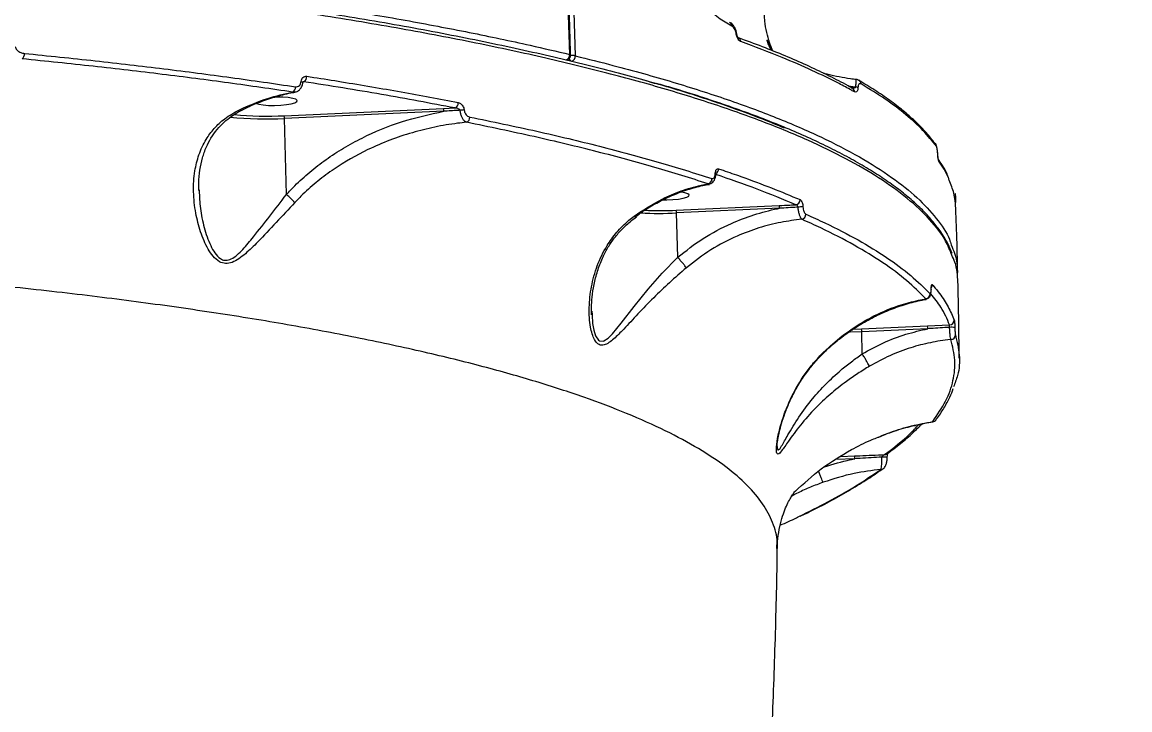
# Model space of a CAD drawing. Header units: millimetres. Extents: x -6523 to 7556, y -5559 to 6101.
# Drawn here: x -1084.9 to -853.2, y 2351.4 to 2495.3 of the extents above; entities that cross this region are included whole.
import ezdxf

# ---------------------------------------------------------------- set-up
doc = ezdxf.new("R2010")
doc.units = ezdxf.units.MM
for name, color, linetype in [('DIKOM_ОБЪЕКТ', 7, 'Continuous'), ('DIKOM_РАЗМЕР_ЗОНА', 7, 'Continuous'), ('DIKOM_РАЗМЕР_ОБЪЕКТА', 7, 'Continuous')]:
    doc.layers.add(name, color=color, linetype=linetype)
doc.styles.add('style1', font='arial.ttf', dxfattribs={"width": 0.8})
doc.dimstyles.new('1-50', dxfattribs={"dimtxt": 300, "dimasz": 200, "dimexe": 100, "dimexo": 0, "dimgap": 100, "dimtad": 1, "dimtxsty": 'style1', "dimcen": 200, "dimclrd": 7, "dimclre": 7, "dimclrt": 7, "dimadec": 1, "dimazin": 2, "dimtfac": 1, "dimtmove": 0, "dimatfit": 2, "dimfxl": 0, "dimlwd": 25, "dimlwe": 18, "dimarcsym": 0})

# ---------------------------------------------------------------- blocks, each defined once
blk = doc.blocks.new('*D10')
at = {"layer": 'Defpoints', "color": 0, "transparency": 16777216}
for p in [(-1823.23, 4314.24), (3842.01, -3170.82), (6537.88, -3170.82)]:
    blk.add_point(p, dxfattribs=at)
at = {"layer": 'DIKOM_РАЗМЕР_ОБЪЕКТА', "color": 7, "lineweight": 18, "transparency": 16777216}
for p, q in [((-1823.23, 4314.24), (6637.88, 4314.24)), ((3842.01, -3170.82), (6637.88, -3170.82))]:
    blk.add_line(p, q, dxfattribs=at)
at = {"layer": 'DIKOM_РАЗМЕР_ОБЪЕКТА', "color": 7, "lineweight": 25, "transparency": 16777216}
blk.add_line((6537.88, 3914.24), (6537.88, -2770.82), dxfattribs=at)
at = {"layer": 'DIKOM_РАЗМЕР_ОБЪЕКТА', "color": 7, "transparency": 16777216}
for points in [[(6471.22, 3914.24), (6604.55, 3914.24), (6537.88, 4314.24)], [(6471.22, -2770.82), (6604.55, -2770.82), (6537.88, -3170.82)]]:
    blk.add_solid(points, dxfattribs=at)
at = {"layer": 'DIKOM_РАЗМЕР_ОБЪЕКТА', "color": 7, "transparency": 16777216, "insert": (6304.71, 207.11), "char_height": 300, "attachment_point": 5, "rotation": 90, "style": 'style1'}
blk.add_mtext('7500', dxfattribs=at)
blk = doc.blocks.new('*D13')
at = {"layer": 'Defpoints', "color": 0, "transparency": 16777216}
for p in [(-2358.18, 6101.03), (4341.71, -4605.15), (7455.88, -4605.15)]:
    blk.add_point(p, dxfattribs=at)
at = {"layer": 'DIKOM_РАЗМЕР_ЗОНА', "color": 7, "lineweight": 18, "transparency": 16777216}
for p, q in [((-2358.18, 6101.03), (7555.88, 6101.03)), ((4341.71, -4605.15), (7555.88, -4605.15))]:
    blk.add_line(p, q, dxfattribs=at)
at = {"layer": 'DIKOM_РАЗМЕР_ЗОНА', "color": 7, "lineweight": 25, "transparency": 16777216}
blk.add_line((7455.88, 5701.03), (7455.88, -4205.15), dxfattribs=at)
at = {"layer": 'DIKOM_РАЗМЕР_ЗОНА', "color": 7, "transparency": 16777216}
for points in [[(7389.22, 5701.03), (7522.55, 5701.03), (7455.88, 6101.03)], [(7389.22, -4205.15), (7522.55, -4205.15), (7455.88, -4605.15)]]:
    blk.add_solid(points, dxfattribs=at)
at = {"layer": 'DIKOM_РАЗМЕР_ЗОНА', "color": 7, "transparency": 16777216, "insert": (7222.71, 375.61), "char_height": 300, "attachment_point": 5, "rotation": 90, "style": 'style1'}
blk.add_mtext('10700', dxfattribs=at)

msp = doc.modelspace()

# ---------------------------------------------------------------- linework, layer by layer
at = {"layer": 'DIKOM_ОБЪЕКТ', "color": 7, "linetype": 'Continuous', "lineweight": 15}
for p, q in [((-936.926, 2495.233), (-936.873, 2495.209)), ((-929.078, 2491.558), (-928.964, 2491.441)), ((-1026.004, 2482.799), (-1026.154, 2482.785)), ((-1026.004, 2482.799), (-1026.119, 2482.785)), ((-909.862, 2483.097), (-909.889, 2483.113)), ((-1027.869, 2480.635), (-1028.295, 2480.615)), ((-1030.044, 2475.677), (-996.752, 2477.192)), ((-996.752, 2477.192), (-994.37, 2477.298)), ((-996.682, 2476.607), (-1029.974, 2475.092)), ((-1029.6, 2459.188), (-1029.974, 2475.092)), ((-893.833, 2469.828), (-893.851, 2469.852)), ((-939.783, 2463.406), (-939.783, 2463.396)), ((-941.131, 2461.451), (-941.396, 2461.448)), ((-1047.86, 2460.195), (-1047.848, 2460.016)), ((-889.675, 2458.797), (-889.665, 2458.483)), ((-948.042, 2455.923), (-926.516, 2456.903)), ((-926.446, 2456.318), (-947.972, 2455.338)), ((-947.754, 2446.072), (-947.972, 2455.338)), ((-894.72, 2439.324), (-894.718, 2439.41)), ((-895.739, 2437.401), (-895.886, 2437.403)), ((-965.683, 2434.786), (-965.652, 2434.046)), ((-911.048, 2431.028), (-909.322, 2431.086)), ((-909.322, 2431.086), (-895.504, 2431.715)), ((-895.434, 2431.13), (-909.251, 2430.501)), ((-909.142, 2425.878), (-909.251, 2430.501)), ((-895.504, 2431.715), (-890.88, 2431.919)), ((-895.641, 2411.457), (-894.366, 2411.646)), ((-926.943, 2406.517), (-926.936, 2406.431)), ((-910.677, 2403.931), (-914.647, 2403.751)), ((-913.657, 2404.384), (-910.747, 2404.516))]:
    msp.add_line(p, q, dxfattribs=at)
at = {"layer": 'DIKOM_ОБЪЕКТ', "color": 7, "linetype": 'Continuous', "lineweight": 15, "flags": 128}
for points in [[(-970.349, 2488.498), (-970.996, 2509.124), (-971.94, 2529.695), (-973.179, 2550.205), (-974.712, 2570.648), (-976.541, 2591.017), (-978.664, 2611.307), (-981.08, 2631.511), (-983.788, 2651.623), (-986.789, 2671.637), (-990.08, 2691.547), (-993.662, 2711.347)], [(-992.481, 2711.062), (-988.9, 2691.262), (-985.608, 2671.352), (-982.608, 2651.338), (-979.899, 2631.226), (-977.483, 2611.022), (-975.36, 2590.732), (-973.532, 2570.362), (-971.998, 2549.92), (-970.759, 2529.41), (-969.816, 2508.839), (-969.168, 2488.213)], [(-935.393, 2492.769), (-935.408, 2492.772), (-935.495, 2492.768)], [(-970.155, 2488.389), (-970.156, 2488.397), (-970.184, 2488.434), (-970.249, 2488.468), (-970.349, 2488.498)], [(-1026.505, 2482.856), (-1026.348, 2482.789), (-1026.239, 2482.716), (-1026.186, 2482.642), (-1026.181, 2482.606)], [(-1035.87, 2478.227), (-1035.376, 2478.086), (-1034.452, 2477.936), (-1033.316, 2477.848), (-1032.059, 2477.829), (-1030.784, 2477.881), (-1029.594, 2477.999), (-1028.585, 2478.174), (-1027.839, 2478.391), (-1027.416, 2478.634), (-1027.352, 2478.882), (-1027.65, 2479.115), (-1028.287, 2479.315), (-1029.211, 2479.465), (-1030.347, 2479.553), (-1031.604, 2479.572), (-1032.153, 2479.559)], [(-950.788, 2458.078), (-950.057, 2458.076), (-948.782, 2458.128), (-947.592, 2458.246), (-946.583, 2458.42), (-945.837, 2458.638), (-945.414, 2458.881), (-945.349, 2459.129), (-945.648, 2459.362), (-946.284, 2459.562), (-947.058, 2459.693)], [(-965.652, 2434.046), (-965.575, 2432.225), (-965.318, 2430.829), (-964.915, 2429.608), (-964.322, 2428.733), (-964.1, 2428.579), (-963.363, 2428.505), (-963.179, 2428.566), (-962.291, 2429.143), (-961.398, 2430.038), (-959.567, 2432.274), (-956.885, 2435.739), (-953.948, 2439.374), (-950.971, 2442.746), (-947.753, 2446.06), (-947.751, 2446.063), (-947.751, 2446.063)], [(-894.736, 2439.387), (-894.722, 2439.334), (-894.722, 2439.325)], [(-909.251, 2430.501), (-911.67, 2430.428), (-911.915, 2430.425)], [(-903.961, 2404.19), (-903.926, 2404.195), (-903.925, 2404.196)], [(-904.771, 2401.844), (-904.776, 2401.841), (-904.807, 2401.82)]]:
    msp.add_lwpolyline(points, dxfattribs=at)
at = {"layer": 'DIKOM_ОБЪЕКТ', "color": 7, "linetype": 'Continuous', "lineweight": 15}
for centre, radius, start, end in [((-937.276, 2494.473), 0.84, 357.73296, 61.36408), ((-935.433, 2491.181), 0.882, 359.72665, 67.08738), ((-1085.676, 2488.57), 1.275, 308.87294, 6.74857), ((-971.417, 2488.417), 1.071, 285.40717, 4.37009), ((-971.155, 2488.365), 1, 279.26855, 1.38618), ((-969.631, 2487.893), 0.857, 196.29178, 247.86956), ((-969.865, 2484.508), 3.769, 79.34592, 94.49106), ((-970.235, 2488.132), 1.07, 285.21014, 4.32779), ((-1026.455, 2483.812), 1.109, 293.96214, 6.47458), ((-1028.844, 2481.626), 1.151, 298.49088, 5.69286), ((-910.623, 2480.908), 0.826, 46.72665, 78.71239), ((-910.324, 2482.304), 0.918, 1.16478, 59.80237), ((-911.671, 2480.64), 0.916, 0.97569, 61.24625), ((-998.712, 2476.659), 2.031, 358.52921, 15.20452), ((-994.721, 2478.323), 1.083, 288.92464, 5.24872), ((-992.206, 2468.511), 8.372, 91.42658, 97.3289), ((-1033.671, 2549.027), 74.028, 264.03433, 272.86294), ((-1033.621, 2548.857), 73.267, 264.57907, 272.79823), ((-1032.004, 2475.144), 2.031, 358.52877, 15.20639), ((-992.351, 2475.322), 1.106, 292.42467, 4.53923), ((-894.596, 2469.256), 0.954, 2.01939, 36.88145), ((-894.075, 2466.155), 0.956, 1.91221, 26.29417), ((-939.978, 2463.377), 0.197, 8.55643, 67.81244), ((-940.314, 2464.548), 1.096, 300.66408, 1.88427), ((-941.662, 2462.482), 1.067, 284.43227, 2.46237), ((-889.92, 2458.412), 0.265, 15.60127, 69.84709), ((-928.475, 2456.371), 2.03, 358.52372, 15.21113), ((-923.22, 2458.093), 1.049, 278.27288, 1.81092), ((-921.754, 2447.734), 8.861, 88.65668, 95.30523), ((-951.688, 2536.939), 81.685, 267.3446, 272.60805), ((-951.654, 2536.454), 80.612, 267.85175, 272.56832), ((-949.999, 2455.391), 2.029, 358.51902, 15.21578), ((-921.992, 2455.057), 1.053, 281.25847, 1.55448), ((-895.504, 2440.35), 1.005, 325.04377, 0.68047), ((-895.997, 2438.419), 1.022, 276.23532, 0.34013), ((-890.91, 2432.923), 1.005, 271.71935, 0.2256), ((-911.28, 2430.554), 2.029, 358.52137, 15.21379), ((-897.463, 2431.182), 2.03, 358.5242, 15.2106), ((-890.429, 2423.406), 8.013, 85.40717, 93.30572), ((-890.677, 2429.851), 1.003, 274.41226, 0.1541), ((-894.442, 2412.672), 0.958, 271.99968, 322.03346), ((-912.706, 2403.984), 2.03, 358.52407, 15.21074), ((-905.224, 2391.493), 12.769, 84.16529, 89.14503), ((-904.462, 2405.701), 0.909, 267.98882, 305.56979), ((-905.292, 2402.589), 0.909, 270.66879, 302.2847)]:
    msp.add_arc(centre, radius, start, end, dxfattribs=at)
for points, knots in [([(-970.155, 2488.389), (-970.244, 2491.753), (-970.501, 2501.507), (-971.121, 2517.618), (-972.099, 2536.702), (-973.335, 2555.731), (-974.825, 2574.7), (-976.57, 2593.605), (-978.567, 2612.441), (-980.818, 2631.202), (-983.321, 2649.885), (-986.076, 2668.483), (-989.083, 2686.992), (-992.339, 2705.408), (-995.845, 2723.725), (-999.599, 2741.939), (-1003.601, 2760.045), (-1007.85, 2778.038), (-1012.344, 2795.913), (-1017.082, 2813.667), (-1022.063, 2831.293), (-1027.286, 2848.789), (-1032.75, 2866.148), (-1038.452, 2883.367), (-1044.392, 2900.441), (-1050.567, 2917.365), (-1056.977, 2934.136), (-1063.619, 2950.748), (-1070.493, 2967.198), (-1077.595, 2983.48), (-1084.925, 2999.592), (-1092.48, 3015.528), (-1100.257, 3031.286), (-1108.26, 3046.856), (-1116.064, 3061.495), (-1121.287, 3070.865), (-1123.691, 3075.178)], [0, 0, 0, 0, 0.0157709, 0.0457301, 0.0756892, 0.1056487, 0.1356081, 0.1655671, 0.1955266, 0.2254857, 0.255445, 0.2854045, 0.3153635, 0.3453229, 0.3752819, 0.4052414, 0.4352006, 0.4651598, 0.4951188, 0.5250779, 0.555037, 0.5849959, 0.6149549, 0.644914, 0.674873, 0.7048319, 0.7347905, 0.7647493, 0.7947079, 0.8246665, 0.8546249, 0.8845834, 0.9145417, 0.9444999, 0.9744581, 1, 1, 1, 1]), ([(-1692.51, 2457.284), (-1690.604, 2458.129), (-1685.47, 2460.407), (-1676.14, 2464.052), (-1664.274, 2468.182), (-1651.179, 2472.242), (-1636.868, 2476.216), (-1621.358, 2480.088), (-1604.991, 2483.772), (-1587.844, 2487.26), (-1570.007, 2490.548), (-1551.191, 2493.69), (-1531.42, 2496.669), (-1510.741, 2499.469), (-1489.608, 2502.029), (-1468.105, 2504.347), (-1446.322, 2506.424), (-1423.904, 2508.293), (-1400.902, 2509.941), (-1377.385, 2511.354), (-1353.868, 2512.503), (-1330.435, 2513.388), (-1307.161, 2514.019), (-1283.668, 2514.406), (-1260.029, 2514.536), (-1236.325, 2514.404), (-1213.076, 2514.011), (-1190.354, 2513.365), (-1168.214, 2512.479), (-1146.294, 2511.339), (-1124.683, 2509.938), (-1103.464, 2508.274), (-1083.968, 2506.464), (-1066.139, 2504.553), (-1049.89, 2502.585), (-1034.188, 2500.447), (-1019.087, 2498.143), (-1004.744, 2495.699), (-991.228, 2493.126), (-979.821, 2490.726), (-973.09, 2489.143), (-970.349, 2488.498)], [0, 0, 0, 0, 0.0156523, 0.0421681, 0.0687044, 0.0952203, 0.1225064, 0.1498146, 0.1771007, 0.2036166, 0.230153, 0.2566687, 0.2839548, 0.3112631, 0.3385492, 0.3650651, 0.3916014, 0.4181172, 0.4454033, 0.4727116, 0.4999977, 0.5265135, 0.5530498, 0.5795657, 0.6068517, 0.63416, 0.661446, 0.6879619, 0.7144981, 0.7410139, 0.7683, 0.7956083, 0.8228943, 0.8459724, 0.8690775, 0.8921825, 0.9155066, 0.9388307, 0.9615639, 0.9843486, 1, 1, 1, 1]), ([(-1208.06, 2512.667), (-1201.954, 2512.497), (-1188.275, 2512.114), (-1167.382, 2511.252), (-1145.444, 2510.093), (-1123.991, 2508.683), (-1103.114, 2507.034), (-1082.915, 2505.153), (-1063.463, 2503.043), (-1044.804, 2500.703), (-1026.955, 2498.142), (-1009.961, 2495.37), (-993.912, 2492.399), (-978.838, 2489.247), (-965.139, 2485.942), (-956.414, 2483.676), (-952.593, 2482.491), (-952.553, 2482.479)], [0, 0, 0, 0, 0.0583706, 0.1307756, 0.2034089, 0.2761583, 0.3489078, 0.4215409, 0.493946, 0.566351, 0.6389842, 0.7117337, 0.7844831, 0.8571164, 0.9295213, 0.9992575, 1, 1, 1, 1]), ([(-890.426, 2446.518), (-890.809, 2447.505), (-891.784, 2450.013), (-894.874, 2453.979), (-899.522, 2458.404), (-905.423, 2462.647), (-912.407, 2466.702), (-920.369, 2470.567), (-929.518, 2474.353), (-939.872, 2478.044), (-951.425, 2481.627), (-964.094, 2485.07), (-977.862, 2488.359), (-992.691, 2491.483), (-1008.641, 2494.451), (-1025.704, 2497.244), (-1043.848, 2499.85), (-1062.673, 2502.21), (-1082.098, 2504.322), (-1102.031, 2506.19), (-1122.797, 2507.842), (-1144.357, 2509.267), (-1166.661, 2510.447), (-1187.837, 2511.321), (-1201.676, 2511.708), (-1207.796, 2511.88)], [0, 0, 0, 0, 0.0295226, 0.0750312, 0.1205769, 0.1660854, 0.2087171, 0.2513793, 0.294011, 0.3377892, 0.3816004, 0.4253786, 0.4696027, 0.5138608, 0.5580849, 0.6035936, 0.6491394, 0.6946481, 0.7388722, 0.7831303, 0.8273545, 0.8728631, 0.9184089, 0.9639175, 1, 1, 1, 1]), ([(-936.437, 2494.439), (-937.357, 2494.957), (-939.21, 2496), (-941.099, 2497.688), (-942.05, 2498.538)], [0, 0, 0, 0, 0.4964854, 1, 1, 1, 1]), ([(-927.902, 2489.257), (-928.127, 2489.827), (-928.583, 2490.98), (-929.145, 2493.096), (-929.516, 2495.072), (-929.576, 2496.296), (-929.595, 2496.7)], [0, 0, 0, 0, 0.2783226, 0.5630066, 0.8557215, 1, 1, 1, 1]), ([(-935.397, 2492.77), (-935.437, 2492.999), (-935.521, 2493.487), (-935.821, 2494.173), (-936.255, 2494.758), (-936.616, 2495.125), (-936.868, 2495.203), (-936.876, 2495.206)], [0, 0, 0, 0, 0.2064302, 0.4405849, 0.7066604, 0.99, 1, 1, 1, 1]), ([(-935.495, 2492.768), (-935.523, 2492.925), (-935.577, 2493.236), (-935.765, 2493.706), (-936.051, 2494.172), (-936.299, 2494.344), (-936.437, 2494.439)], [0, 0, 0, 0, 0.1848947, 0.3686164, 0.6500938, 1, 1, 1, 1]), ([(-934.551, 2491.177), (-934.575, 2491.187), (-934.724, 2491.247), (-934.976, 2491.456), (-935.241, 2491.875), (-935.417, 2492.319), (-935.469, 2492.618), (-935.495, 2492.768)], [0, 0, 0, 0, 0.06396982, 0.38859723, 0.64564624, 0.82236225, 1, 1, 1, 1]), ([(-935.136, 2492.002), (-935.105, 2491.993), (-935.026, 2491.969), (-935.087, 2491.99), (-935.198, 2492.146), (-935.302, 2492.375), (-935.366, 2492.587), (-935.384, 2492.718), (-935.392, 2492.77)], [0, 0, 0, 0, 0.15194085, 0.39455103, 0.63255603, 0.79881588, 0.9194912, 1, 1, 1, 1]), ([(-911.236, 2481.432), (-911.382, 2481.517), (-912.709, 2482.293), (-915.499, 2483.731), (-919.62, 2485.737), (-924.047, 2487.703), (-928.771, 2489.631), (-932.472, 2491.061), (-934.687, 2491.838), (-935.136, 2491.996)], [0, 0, 0, 0, 0.02307784, 0.21005667, 0.39649552, 0.58218355, 0.76735014, 0.95283125, 1, 1, 1, 1]), ([(-910.755, 2480.655), (-910.965, 2480.773), (-912.015, 2481.359), (-914.855, 2482.874), (-919.588, 2485.171), (-926.326, 2488.111), (-931.608, 2490.08), (-934.551, 2491.177)], [0, 0, 0, 0, 0.032165, 0.1608346, 0.418396, 0.6759572, 1, 1, 1, 1]), ([(-928.176, 2489.369), (-928.28, 2489.574), (-928.588, 2490.176), (-928.925, 2491.003), (-929.003, 2491.294), (-929.039, 2491.431)], [0, 0, 0, 0, 0.2136426, 0.6272058, 1, 1, 1, 1]), ([(-928.964, 2491.441), (-928.962, 2491.439), (-928.921, 2491.401), (-928.599, 2490.704), (-928.15, 2489.749), (-927.922, 2489.265)], [0, 0, 0, 0, 0.0301278, 0.508883, 1, 1, 1, 1]), ([(-1086.336, 2490.149), (-1086.304, 2490.023), (-1086.241, 2489.773), (-1085.97, 2489.399), (-1085.49, 2489.013), (-1084.926, 2488.791), (-1084.533, 2488.737), (-1084.409, 2488.719)], [0, 0, 0, 0, 0.1388594, 0.2767777, 0.4965778, 0.8418529, 1, 1, 1, 1]), ([(-1084.409, 2488.719), (-1079.447, 2488.213), (-1069.523, 2487.2), (-1055.146, 2485.51), (-1041.125, 2483.707), (-1032.175, 2482.396), (-1027.699, 2481.74)], [0, 0, 0, 0, 0.24909968, 0.49819968, 0.74909915, 1, 1, 1, 1]), ([(-1028.295, 2480.615), (-1032.728, 2481.264), (-1041.593, 2482.563), (-1055.542, 2484.359), (-1069.917, 2486.05), (-1079.889, 2487.068), (-1084.875, 2487.577)], [0, 0, 0, 0, 0.2491004, 0.4982006, 0.7491006, 1, 1, 1, 1]), ([(-969.168, 2488.213), (-966.517, 2487.553), (-959.374, 2485.777), (-948.615, 2482.746), (-937.204, 2479.093), (-926.846, 2475.259), (-917.606, 2471.254), (-909.547, 2467.087), (-902.854, 2462.849), (-897.482, 2458.558), (-893.526, 2454.226), (-891.204, 2450.914), (-890.641, 2449.036), (-890.522, 2448.641)], [0, 0, 0, 0, 0.05934455, 0.15988315, 0.26049936, 0.36103823, 0.46449722, 0.56804042, 0.67149936, 0.77203821, 0.87265437, 0.97319311, 1, 1, 1, 1]), ([(-1026.505, 2482.856), (-1026.475, 2483.017), (-1026.414, 2483.349), (-1026.144, 2483.72), (-1025.778, 2483.948), (-1025.494, 2483.941), (-1025.352, 2483.937)], [0, 0, 0, 0, 0.2338407, 0.4824778, 0.7413327, 1, 1, 1, 1]), ([(-1025.352, 2483.937), (-1024.861, 2483.862), (-1022.406, 2483.483), (-1015.705, 2482.416), (-1005.471, 2480.683), (-997.588, 2479.176), (-993.643, 2478.422)], [0, 0, 0, 0, 0.0441403, 0.2207134, 0.610013, 1, 1, 1, 1]), ([(-910.371, 2483.246), (-910.79, 2483.297), (-912.766, 2483.54), (-915.037, 2483.971), (-916.878, 2484.445), (-917.168, 2484.519)], [0, 0, 0, 0, 0.1847572, 0.8719811, 1, 1, 1, 1]), ([(-1027.873, 2480.642), (-1027.769, 2480.651), (-1027.405, 2480.681), (-1026.864, 2481.062), (-1026.401, 2481.697), (-1026.183, 2482.257), (-1026.193, 2482.573), (-1026.194, 2482.607)], [0, 0, 0, 0, 0.1141869, 0.400806, 0.6815421, 0.9658831, 1, 1, 1, 1]), ([(-1027.699, 2481.74), (-1027.552, 2481.737), (-1027.258, 2481.731), (-1026.88, 2481.967), (-1026.599, 2482.348), (-1026.536, 2482.691), (-1026.505, 2482.856)], [0, 0, 0, 0, 0.25833, 0.5167359, 0.7677915, 1, 1, 1, 1]), ([(-1026.179, 2482.601), (-1026.176, 2482.626), (-1026.17, 2482.698), (-1026.143, 2482.769), (-1026.115, 2482.809), (-1026.12, 2482.805), (-1026.121, 2482.804)], [0, 0, 0, 0, 0.16127623, 0.46310411, 0.78785175, 1, 1, 1, 1]), ([(-994.37, 2477.298), (-999.418, 2478.26), (-1009.527, 2480.185), (-1020.506, 2481.927), (-1026.004, 2482.799)], [0, 0, 0, 0, 0.4992729, 1, 1, 1, 1]), ([(-925.386, 2473.063), (-926.872, 2473.69), (-930.97, 2475.42), (-938.627, 2478.147), (-947.045, 2480.908), (-952.879, 2482.55), (-955.193, 2483.2)], [0, 0, 0, 0, 0.1762246, 0.4860458, 0.7962108, 1, 1, 1, 1]), ([(-890.325, 2446.849), (-890.595, 2447.502), (-891.175, 2448.906), (-892.446, 2451.032), (-894.06, 2453.237), (-896.001, 2455.425), (-898.261, 2457.598), (-900.842, 2459.755), (-903.743, 2461.894), (-906.957, 2464.011), (-910.47, 2466.099), (-914.269, 2468.147), (-918.347, 2470.157), (-922.708, 2472.128), (-927.35, 2474.064), (-932.275, 2475.964), (-937.478, 2477.829), (-942.976, 2479.657), (-947.879, 2481.196), (-951.056, 2482.111), (-952.206, 2482.442)], [0, 0, 0, 0, 0.0488507, 0.1049628, 0.1614985, 0.2184506, 0.2757779, 0.3334446, 0.3914387, 0.4497607, 0.5080275, 0.5658632, 0.6234896, 0.6809515, 0.7382959, 0.7955713, 0.8528266, 0.9101072, 0.967449, 1, 1, 1, 1]), ([(-912.095, 2481.91), (-911.762, 2481.87), (-911.218, 2481.805), (-910.673, 2481.743), (-910.461, 2481.718)], [0, 0, 0, 0, 0.6107089, 1, 1, 1, 1]), ([(-911.481, 2481.521), (-911.336, 2481.501), (-911.087, 2481.466), (-910.779, 2481.505), (-910.592, 2481.568), (-910.505, 2481.64), (-910.474, 2481.683), (-910.465, 2481.708), (-910.461, 2481.718)], [0, 0, 0, 0, 0.39532298, 0.68172592, 0.87161319, 0.94296806, 0.97680875, 1, 1, 1, 1]), ([(-910.057, 2481.51), (-910.058, 2481.479), (-910.064, 2481.335), (-910.102, 2481.076), (-910.206, 2480.798), (-910.42, 2480.556), (-910.621, 2480.616), (-910.755, 2480.655)], [0, 0, 0, 0, 0.0349663, 0.1620528, 0.3363231, 0.5591715, 1, 1, 1, 1]), ([(-910.461, 2481.718), (-910.461, 2481.767), (-910.463, 2481.994), (-910.46, 2482.406), (-910.445, 2482.867), (-910.416, 2483.22), (-910.387, 2483.234), (-910.372, 2483.241)], [0, 0, 0, 0, 0.0481476, 0.2252259, 0.4485936, 0.7070427, 1, 1, 1, 1]), ([(-909.873, 2483.077), (-909.942, 2483.127), (-910.079, 2483.229), (-910.274, 2483.239), (-910.371, 2483.244)], [0, 0, 0, 0, 0.49923448, 1, 1, 1, 1]), ([(-909.405, 2482.322), (-909.53, 2482.362), (-909.716, 2482.42), (-909.917, 2482.19), (-910.014, 2481.926), (-910.05, 2481.677), (-910.055, 2481.539), (-910.057, 2481.51)], [0, 0, 0, 0, 0.4456279, 0.6623489, 0.8365075, 0.9657816, 1, 1, 1, 1]), ([(-893.898, 2469.816), (-893.98, 2469.938), (-894.57, 2470.807), (-895.967, 2472.399), (-898.109, 2474.593), (-900.595, 2476.762), (-903.389, 2478.907), (-906.46, 2481.02), (-908.759, 2482.401), (-909.902, 2483.088)], [0, 0, 0, 0, 0.0262128, 0.1875091, 0.3496896, 0.512427, 0.6754573, 0.8385817, 1, 1, 1, 1]), ([(-893.643, 2469.289), (-894.53, 2470.398), (-896.303, 2472.615), (-899.924, 2475.895), (-904.188, 2479.141), (-907.666, 2481.262), (-909.405, 2482.322)], [0, 0, 0, 0, 0.2490972, 0.4981937, 0.7490972, 1, 1, 1, 1]), ([(-1039.428, 2476.928), (-1037.47, 2477.798), (-1033.839, 2479.409), (-1030.043, 2480.235), (-1028.295, 2480.615)], [0, 0, 0, 0, 0.5395151, 1, 1, 1, 1]), ([(-1038.943, 2476.829), (-1038.7, 2476.96), (-1037.406, 2477.658), (-1034.964, 2478.654), (-1031.632, 2479.76), (-1029.251, 2480.396), (-1027.988, 2480.58), (-1027.865, 2480.598)], [0, 0, 0, 0, 0.06892349, 0.36713318, 0.6666522, 0.96753709, 1, 1, 1, 1]), ([(-1027.841, 2457.519), (-1029.145, 2456.122), (-1031.783, 2453.297), (-1035.169, 2449.656), (-1037.735, 2447.144), (-1039.529, 2445.727), (-1040.909, 2444.944), (-1042.321, 2444.659), (-1043.733, 2445.086), (-1044.966, 2446.227), (-1046.364, 2448.327), (-1047.64, 2451.399), (-1048.668, 2455.453), (-1049.134, 2459.769), (-1048.898, 2463.88), (-1047.993, 2467.578), (-1046.618, 2470.552), (-1044.75, 2473.068), (-1042.477, 2475.222), (-1040.483, 2476.338), (-1039.428, 2476.928)], [0, 0, 0, 0, 0.0863524, 0.1746784, 0.2336184, 0.2635127, 0.2941185, 0.3212047, 0.3485628, 0.3826677, 0.4154279, 0.4844301, 0.5550158, 0.6333674, 0.7133074, 0.7760754, 0.8404093, 0.8905405, 0.9421338, 1, 1, 1, 1]), ([(-1039.428, 2476.928), (-1039.407, 2476.916), (-1039.268, 2476.837), (-1039.083, 2476.77), (-1038.988, 2476.854), (-1038.958, 2476.88)], [0, 0, 0, 0, 0.1097543, 0.7217654, 1, 1, 1, 1]), ([(-993.274, 2476.815), (-993.286, 2476.846), (-993.307, 2476.899), (-993.391, 2476.997), (-993.542, 2477.104), (-993.794, 2477.209), (-994.08, 2477.276), (-994.281, 2477.292), (-994.37, 2477.298)], [0, 0, 0, 0, 0.0763063, 0.1323854, 0.2954388, 0.5061264, 0.7824105, 1, 1, 1, 1]), ([(-993.643, 2478.422), (-993.544, 2478.394), (-993.316, 2478.33), (-992.988, 2478.092), (-992.704, 2477.742), (-992.498, 2477.333), (-992.442, 2477.032), (-992.414, 2476.881)], [0, 0, 0, 0, 0.1825298, 0.4237498, 0.6274417, 0.8134534, 1, 1, 1, 1]), ([(-992.414, 2476.881), (-992.387, 2476.735), (-992.334, 2476.443), (-992.136, 2476.05), (-991.866, 2475.72), (-991.557, 2475.498), (-991.342, 2475.436), (-991.248, 2475.41)], [0, 0, 0, 0, 0.1889123, 0.3774206, 0.5791746, 0.8164302, 1, 1, 1, 1]), ([(-1047.899, 2460.006), (-1047.923, 2460.541), (-1047.989, 2462), (-1047.75, 2464.299), (-1047.219, 2466.829), (-1046.419, 2469.059), (-1045.407, 2471.043), (-1044.168, 2472.786), (-1042.723, 2474.312), (-1041.163, 2475.55), (-1039.921, 2476.366), (-1039.129, 2476.732), (-1038.93, 2476.824)], [0, 0, 0, 0, 0.0789822, 0.2153183, 0.3457138, 0.4709839, 0.5772131, 0.6894757, 0.7963408, 0.8866877, 0.9714637, 1, 1, 1, 1]), ([(-1029.6, 2459.188), (-1029.022, 2459.808), (-1027.474, 2461.466), (-1024.73, 2463.946), (-1021.317, 2466.583), (-1017.666, 2468.96), (-1012.481, 2471.788), (-1005.537, 2474.697), (-999.656, 2475.966), (-996.682, 2476.607)], [0, 0, 0, 0, 0.0670853, 0.179639, 0.2922127, 0.4079249, 0.5236446, 0.7591237, 1, 1, 1, 1]), ([(-993.274, 2476.815), (-993.43, 2476.806), (-994.567, 2476.742), (-995.703, 2476.67), (-996.682, 2476.607)], [0, 0, 0, 0, 0.1380621, 1, 1, 1, 1]), ([(-991.929, 2474.3), (-992.032, 2474.35), (-992.269, 2474.466), (-992.616, 2474.861), (-992.926, 2475.429), (-993.161, 2476.092), (-993.236, 2476.572), (-993.274, 2476.815)], [0, 0, 0, 0, 0.174191, 0.4036414, 0.6052219, 0.8001017, 1, 1, 1, 1]), ([(-991.248, 2475.41), (-986.512, 2474.431), (-977.038, 2472.473), (-963.95, 2469.318), (-951.643, 2466.021), (-944.279, 2463.692), (-940.596, 2462.528)], [0, 0, 0, 0, 0.2485964, 0.497193, 0.7485967, 1, 1, 1, 1]), ([(-991.929, 2474.3), (-992.553, 2474.234), (-994.778, 2474), (-998.578, 2473.358), (-1003.32, 2472.185), (-1007.999, 2470.617), (-1013.553, 2468.228), (-1018.593, 2465.345), (-1023.028, 2462.058), (-1025.749, 2459.687), (-1027.279, 2458.101), (-1027.841, 2457.519)], [0, 0, 0, 0, 0.0465626, 0.1660343, 0.2855043, 0.4082653, 0.5310197, 0.7327792, 0.8363384, 0.9398844, 1, 1, 1, 1]), ([(-941.396, 2461.448), (-945.028, 2462.597), (-952.291, 2464.894), (-964.505, 2468.174), (-977.595, 2471.336), (-987.151, 2473.312), (-991.929, 2474.3)], [0, 0, 0, 0, 0.2485961, 0.4971937, 0.7485962, 1, 1, 1, 1]), ([(-893.542, 2469.076), (-893.578, 2469.222), (-893.634, 2469.457), (-893.729, 2469.705), (-893.824, 2469.808), (-893.84, 2469.824)], [0, 0, 0, 0, 0.580347, 0.9332525, 1, 1, 1, 1]), ([(-893.375, 2467.724), (-893.387, 2467.89), (-893.411, 2468.222), (-893.47, 2468.673), (-893.541, 2469.039), (-893.601, 2469.224), (-893.635, 2469.277), (-893.643, 2469.289)], [0, 0, 0, 0, 0.2210431, 0.4418784, 0.6744939, 0.9251325, 1, 1, 1, 1]), ([(-893.216, 2466.567), (-893.216, 2466.566), (-893.214, 2466.561), (-893.23, 2466.612), (-893.259, 2466.745), (-893.303, 2467.01), (-893.346, 2467.398), (-893.37, 2467.746), (-893.377, 2467.934), (-893.378, 2467.973)], [0, 0, 0, 0, 0.0310385, 0.1316397, 0.2784113, 0.4695143, 0.6996605, 0.9381223, 1, 1, 1, 1]), ([(-893.12, 2466.186), (-893.127, 2466.198), (-893.158, 2466.249), (-893.214, 2466.429), (-893.282, 2466.787), (-893.34, 2467.232), (-893.363, 2467.56), (-893.375, 2467.724)], [0, 0, 0, 0, 0.0733436, 0.3225411, 0.5550878, 0.7773747, 1, 1, 1, 1]), ([(-891.012, 2462.535), (-891.101, 2462.769), (-891.478, 2463.755), (-892.2, 2465.078), (-892.954, 2466.154), (-893.196, 2466.499)], [0, 0, 0, 0, 0.1740906, 0.7354179, 1, 1, 1, 1]), ([(-890.962, 2462.196), (-891.034, 2462.412), (-891.483, 2463.754), (-892.373, 2465.077), (-893.12, 2466.186)], [0, 0, 0, 0, 0.16135, 1, 1, 1, 1]), ([(-941.127, 2461.428), (-941.117, 2461.427), (-940.925, 2461.424), (-940.586, 2461.622), (-940.199, 2461.983), (-939.933, 2462.509), (-939.791, 2462.999), (-939.799, 2463.334), (-939.801, 2463.407)], [0, 0, 0, 0, 0.0109706, 0.2246604, 0.4199648, 0.6460216, 0.9223859, 1, 1, 1, 1]), ([(-940.596, 2462.528), (-940.515, 2462.517), (-940.353, 2462.496), (-940.141, 2462.68), (-939.983, 2463.001), (-939.919, 2463.327), (-939.906, 2463.523), (-939.903, 2463.559)], [0, 0, 0, 0, 0.236372, 0.4726379, 0.7092134, 0.9459489, 1, 1, 1, 1]), ([(-939.903, 2463.559), (-939.901, 2463.595), (-939.888, 2463.789), (-939.824, 2464.113), (-939.668, 2464.433), (-939.458, 2464.616), (-939.298, 2464.595), (-939.218, 2464.584)], [0, 0, 0, 0, 0.053553, 0.2898581, 0.5264032, 0.7631532, 1, 1, 1, 1]), ([(-923.069, 2457.055), (-925.691, 2458.152), (-930.862, 2460.313), (-936.849, 2462.38), (-939.8, 2463.398)], [0, 0, 0, 0, 0.5072779, 1, 1, 1, 1]), ([(-939.78, 2463.395), (-939.778, 2463.436), (-939.774, 2463.541), (-939.748, 2463.658), (-939.723, 2463.725), (-939.724, 2463.723), (-939.724, 2463.722)], [0, 0, 0, 0, 0.2102523, 0.53834347, 0.83474961, 1, 1, 1, 1]), ([(-939.218, 2464.584), (-938.902, 2464.478), (-937.325, 2463.947), (-933.528, 2462.626), (-928.042, 2460.592), (-924.129, 2458.949), (-922.171, 2458.126)], [0, 0, 0, 0, 0.0507688, 0.2538475, 0.6266959, 1, 1, 1, 1]), ([(-956.879, 2454.659), (-954.963, 2455.935), (-951.81, 2458.034), (-947.025, 2460.021), (-943.776, 2460.986), (-941.881, 2461.354), (-941.396, 2461.448)], [0, 0, 0, 0, 0.3957846, 0.6516315, 0.9109948, 1, 1, 1, 1]), ([(-956.498, 2454.606), (-955.883, 2455.057), (-954.359, 2456.172), (-951.77, 2457.663), (-948.773, 2459.109), (-945.67, 2460.253), (-943.105, 2461.002), (-941.575, 2461.253), (-941.113, 2461.329)], [0, 0, 0, 0, 0.131011, 0.3245587, 0.5198997, 0.7166953, 0.9144874, 1, 1, 1, 1]), ([(-889.658, 2457.561), (-889.674, 2457.689), (-889.755, 2458.329), (-890.035, 2459.88), (-890.6, 2461.292), (-890.962, 2462.196)], [0, 0, 0, 0, 0.0825087, 0.41257259, 1, 1, 1, 1]), ([(-1047.848, 2460.016), (-1047.79, 2458.777), (-1047.67, 2456.198), (-1046.882, 2452.272), (-1045.812, 2449.115), (-1044.614, 2446.921), (-1043.606, 2445.793), (-1042.75, 2445.463), (-1041.983, 2445.417), (-1041.07, 2445.68), (-1039.876, 2446.542), (-1038.317, 2448.102), (-1036.079, 2450.802), (-1033.093, 2454.677), (-1030.773, 2457.674), (-1029.597, 2459.176), (-1029.596, 2459.178)], [0, 0, 0, 0, 0.1060837, 0.2208543, 0.3353017, 0.3870683, 0.4388181, 0.4727041, 0.4789378, 0.5190525, 0.5662975, 0.6138624, 0.7099123, 0.8548876, 0.9998542, 1, 1, 1, 1]), ([(-1029.596, 2459.178), (-1029.597, 2459.178), (-1029.598, 2459.18), (-1029.599, 2459.184), (-1029.6, 2459.187), (-1029.6, 2459.188)], [0, 0, 0, 0, 0.2908268, 0.6958003, 1, 1, 1, 1]), ([(-1027.841, 2457.519), (-1027.865, 2457.543), (-1028.016, 2457.701), (-1028.373, 2458.055), (-1028.968, 2458.617), (-1029.386, 2458.991), (-1029.596, 2459.178)], [0, 0, 0, 0, 0.0562013, 0.3685383, 0.6842361, 1, 1, 1, 1]), ([(-889.681, 2459.374), (-889.684, 2459.4), (-889.689, 2459.445), (-889.686, 2459.232), (-889.682, 2459.009), (-889.676, 2458.832), (-889.675, 2458.797)], [0, 0, 0, 0, 0.3913059, 0.689165, 0.9373657, 1, 1, 1, 1]), ([(-889.665, 2458.483), (-889.66, 2458.318), (-889.654, 2458.138), (-889.652, 2458.027), (-889.652, 2458.018)], [0, 0, 0, 0, 0.9187118, 1, 1, 1, 1]), ([(-947.754, 2446.072), (-946.025, 2447.43), (-942.528, 2450.177), (-937.074, 2453.03), (-931.82, 2455.04), (-928.403, 2455.933), (-926.593, 2456.289), (-926.446, 2456.318)], [0, 0, 0, 0, 0.2754355, 0.5570831, 0.7677975, 0.9811399, 1, 1, 1, 1]), ([(-926.516, 2456.903), (-925.77, 2456.936), (-924.621, 2456.988), (-923.472, 2457.038), (-923.069, 2457.055)], [0, 0, 0, 0, 0.6494774, 1, 1, 1, 1]), ([(-922.573, 2456.557), (-922.656, 2456.553), (-923.948, 2456.482), (-925.239, 2456.397), (-926.446, 2456.318)], [0, 0, 0, 0, 0.06467412, 1, 1, 1, 1]), ([(-922.573, 2456.557), (-922.583, 2456.605), (-922.596, 2456.661), (-922.643, 2456.765), (-922.716, 2456.873), (-922.852, 2456.984), (-922.975, 2457.038), (-923.049, 2457.052), (-923.069, 2457.055)], [0, 0, 0, 0, 0.17210835, 0.19849909, 0.41197208, 0.64837602, 0.90858469, 1, 1, 1, 1]), ([(-921.786, 2454.024), (-921.813, 2454.045), (-921.918, 2454.126), (-922.102, 2454.424), (-922.313, 2455.009), (-922.484, 2455.746), (-922.543, 2456.286), (-922.573, 2456.557)], [0, 0, 0, 0, 0.0812064, 0.3161301, 0.5445645, 0.7717695, 1, 1, 1, 1]), ([(-922.171, 2458.126), (-922.147, 2458.114), (-922.056, 2458.067), (-921.899, 2457.888), (-921.729, 2457.534), (-921.6, 2457.087), (-921.564, 2456.757), (-921.546, 2456.593)], [0, 0, 0, 0, 0.0825532, 0.3216827, 0.5512709, 0.7756102, 1, 1, 1, 1]), ([(-921.546, 2456.593), (-921.528, 2456.43), (-921.493, 2456.105), (-921.366, 2455.664), (-921.201, 2455.317), (-921.05, 2455.144), (-920.961, 2455.097), (-920.939, 2455.085)], [0, 0, 0, 0, 0.225656, 0.4513274, 0.680171, 0.9176071, 1, 1, 1, 1]), ([(-889.665, 2457.643), (-889.665, 2457.642), (-889.664, 2457.638), (-889.666, 2457.662), (-889.668, 2457.682)], [0, 0, 0, 0, 0.1762593, 1, 1, 1, 1]), ([(-889.652, 2458.018), (-889.649, 2457.917), (-889.644, 2457.681), (-889.645, 2457.512), (-889.652, 2457.51), (-889.658, 2457.556), (-889.658, 2457.561)], [0, 0, 0, 0, 0.2508095, 0.5846042, 0.95318401, 1, 1, 1, 1]), ([(-889.18, 2442.869), (-889.242, 2445.573), (-889.356, 2450.58), (-889.556, 2455.579), (-889.649, 2457.878)], [0, 0, 0, 0, 0.5400681, 1, 1, 1, 1]), ([(-945.947, 2443.872), (-947.141, 2442.837), (-949.531, 2440.766), (-952.92, 2437.507), (-956.107, 2434.187), (-958.833, 2431.251), (-960.8, 2429.246), (-962.151, 2428.16), (-963.21, 2427.614), (-964.311, 2427.666), (-965.142, 2428.655), (-965.67, 2430.018), (-966.169, 2432.21), (-966.379, 2435.539), (-965.905, 2439.957), (-964.708, 2444.338), (-962.865, 2448.176), (-960.562, 2451.338), (-958.572, 2453.353), (-957.243, 2454.378), (-956.879, 2454.659)], [0, 0, 0, 0, 0.0712979, 0.1426942, 0.2203421, 0.2979601, 0.355585, 0.3853415, 0.4149603, 0.4491124, 0.48867, 0.5175503, 0.5465117, 0.6250129, 0.7037139, 0.783924, 0.8640141, 0.9212523, 0.978414, 1, 1, 1, 1]), ([(-965.763, 2434.029), (-965.78, 2434.538), (-965.818, 2435.729), (-965.657, 2437.882), (-965.287, 2440.427), (-964.586, 2443.162), (-963.611, 2445.722), (-962.48, 2447.964), (-961.164, 2449.94), (-959.588, 2451.788), (-957.992, 2453.34), (-956.849, 2454.186), (-956.405, 2454.515)], [0, 0, 0, 0, 0.0715906, 0.1673935, 0.2852544, 0.414245, 0.537161, 0.6388127, 0.7343436, 0.8359746, 0.9362192, 1, 1, 1, 1]), ([(-956.879, 2454.659), (-956.858, 2454.651), (-956.769, 2454.617), (-956.631, 2454.584), (-956.573, 2454.644), (-956.545, 2454.673)], [0, 0, 0, 0, 0.1344035, 0.5882178, 1, 1, 1, 1]), ([(-921.786, 2454.024), (-923.248, 2453.839), (-926.283, 2453.455), (-930.814, 2452.272), (-935.753, 2450.422), (-940.946, 2447.749), (-944.268, 2445.174), (-945.947, 2443.872)], [0, 0, 0, 0, 0.16654265, 0.34554717, 0.5267562, 0.76078146, 1, 1, 1, 1]), ([(-895.886, 2437.403), (-897.147, 2438.671), (-899.668, 2441.206), (-904.709, 2444.942), (-910.69, 2448.617), (-916.511, 2451.641), (-920.448, 2453.42), (-921.786, 2454.024)], [0, 0, 0, 0, 0.2203102, 0.4406209, 0.6630833, 0.8855451, 1, 1, 1, 1]), ([(-920.939, 2455.085), (-919.598, 2454.48), (-915.676, 2452.709), (-909.882, 2449.701), (-903.892, 2446.03), (-898.806, 2442.274), (-896.252, 2439.708), (-894.975, 2438.425)], [0, 0, 0, 0, 0.1144541, 0.33476475, 0.55507556, 0.77753784, 1, 1, 1, 1]), ([(-890.522, 2448.641), (-890.067, 2447.514), (-889.164, 2445.277), (-889.264, 2443.009), (-889.313, 2441.883)], [0, 0, 0, 0, 0.50344754, 1, 1, 1, 1]), ([(-927.046, 2385.156), (-927.002, 2385.593), (-926.816, 2387.412), (-927.736, 2390.542), (-929.8, 2394.528), (-933.088, 2398.415), (-937.546, 2402.266), (-943.237, 2406.066), (-950.164, 2409.799), (-958.179, 2413.385), (-967.231, 2416.813), (-977.247, 2420.079), (-988.386, 2423.232), (-1000.654, 2426.257), (-1014.036, 2429.137), (-1028.249, 2431.813), (-1043.229, 2434.277), (-1058.893, 2436.53), (-1075.483, 2438.605), (-1092.98, 2440.487), (-1111.341, 2442.163), (-1128.857, 2443.492), (-1145.291, 2444.544), (-1155.485, 2445.062), (-1160.587, 2445.321)], [0, 0, 0, 0, 0.01530813, 0.06373557, 0.11083135, 0.15796333, 0.2050592, 0.25351931, 0.30201856, 0.35047878, 0.39765203, 0.44486151, 0.49203486, 0.54057212, 0.58914852, 0.63768594, 0.68497689, 0.73230435, 0.77959549, 0.82825067, 0.87694523, 0.92560062, 0.96276532, 1, 1, 1, 1]), ([(-947.751, 2446.063), (-947.751, 2446.064), (-947.753, 2446.066), (-947.753, 2446.07), (-947.754, 2446.072)], [0, 0, 0, 0, 0.4015696, 1, 1, 1, 1]), ([(-945.947, 2443.872), (-945.959, 2443.889), (-946.034, 2443.992), (-946.248, 2444.27), (-946.673, 2444.793), (-947.201, 2445.426), (-947.567, 2445.85), (-947.751, 2446.063)], [0, 0, 0, 0, 0.0428892, 0.2679828, 0.5119777, 0.7559815, 1, 1, 1, 1]), ([(-889.166, 2440.883), (-889.223, 2442.276), (-889.301, 2444.166), (-890.191, 2446.028), (-890.426, 2446.518)], [0, 0, 0, 0, 0.7370541, 1, 1, 1, 1]), ([(-894.736, 2439.387), (-894.731, 2439.559), (-894.72, 2439.893), (-894.663, 2440.23), (-894.588, 2440.412), (-894.529, 2440.379), (-894.499, 2440.362)], [0, 0, 0, 0, 0.2592279, 0.5021756, 0.7511265, 1, 1, 1, 1]), ([(-894.718, 2439.41), (-894.717, 2439.47), (-894.715, 2439.631), (-894.698, 2439.796), (-894.679, 2439.905), (-894.678, 2439.907), (-894.678, 2439.908)], [0, 0, 0, 0, 0.21838733, 0.58793916, 0.85693107, 1, 1, 1, 1]), ([(-894.499, 2440.362), (-894.392, 2440.238), (-893.853, 2439.616), (-892.634, 2438.075), (-891.082, 2435.725), (-890.298, 2433.86), (-889.906, 2432.927)], [0, 0, 0, 0, 0.0507694, 0.2538544, 0.6266993, 1, 1, 1, 1]), ([(-888.867, 2424.975), (-888.921, 2429.627), (-888.982, 2434.928), (-889.109, 2440.234), (-889.125, 2440.885)], [0, 0, 0, 0, 0.8774434, 1, 1, 1, 1]), ([(-895.736, 2437.371), (-895.727, 2437.371), (-895.592, 2437.371), (-895.366, 2437.49), (-895.118, 2437.691), (-894.957, 2437.927), (-894.845, 2438.196), (-894.765, 2438.566), (-894.722, 2438.972), (-894.726, 2439.3), (-894.727, 2439.375)], [0, 0, 0, 0, 0.0103624, 0.1458893, 0.2602592, 0.3657413, 0.4779831, 0.6517551, 0.9196922, 1, 1, 1, 1]), ([(-894.975, 2438.425), (-894.945, 2438.409), (-894.885, 2438.376), (-894.809, 2438.554), (-894.756, 2438.877), (-894.739, 2439.191), (-894.737, 2439.367), (-894.736, 2439.387)], [0, 0, 0, 0, 0.2486869, 0.4975322, 0.7389285, 0.9703289, 1, 1, 1, 1]), ([(-890.88, 2431.919), (-891.404, 2433.164), (-892.326, 2435.357), (-894.053, 2437.513), (-894.799, 2438.445)], [0, 0, 0, 0, 0.5680803, 1, 1, 1, 1]), ([(-917.722, 2425.735), (-916.447, 2426.938), (-914.199, 2429.058), (-910.636, 2431.592), (-906.63, 2433.939), (-901.713, 2436.109), (-897.843, 2436.968), (-895.886, 2437.403)], [0, 0, 0, 0, 0.2022605, 0.3564041, 0.5119916, 0.7532482, 1, 1, 1, 1]), ([(-917.544, 2425.736), (-917.371, 2425.918), (-916.394, 2426.943), (-914.432, 2428.606), (-911.663, 2430.705), (-908.711, 2432.558), (-905.621, 2434.166), (-902.417, 2435.514), (-899.128, 2436.54), (-896.885, 2437.125), (-895.746, 2437.275), (-895.725, 2437.278)], [0, 0, 0, 0, 0.02888805, 0.16265264, 0.29833063, 0.43582103, 0.57488012, 0.71513879, 0.85613707, 0.99735328, 1, 1, 1, 1]), ([(-889.906, 2432.927), (-889.903, 2432.92), (-889.889, 2432.877), (-889.862, 2432.716), (-889.829, 2432.361), (-889.802, 2431.901), (-889.792, 2431.563), (-889.787, 2431.394)], [0, 0, 0, 0, 0.0489257, 0.2870849, 0.5249584, 0.762524, 1, 1, 1, 1]), ([(-909.142, 2425.878), (-907.686, 2426.675), (-904.753, 2428.28), (-900.137, 2430.033), (-896.968, 2430.772), (-895.434, 2431.13)], [0, 0, 0, 0, 0.3372098, 0.6791325, 1, 1, 1, 1]), ([(-890.891, 2431.406), (-892.201, 2431.334), (-893.717, 2431.25), (-895.23, 2431.144), (-895.434, 2431.13)], [0, 0, 0, 0, 0.86494804, 1, 1, 1, 1]), ([(-890.891, 2431.406), (-890.89, 2431.462), (-890.889, 2431.576), (-890.886, 2431.729), (-890.883, 2431.848), (-890.881, 2431.901), (-890.88, 2431.916), (-890.88, 2431.919)], [0, 0, 0, 0, 0.2369238, 0.4743579, 0.7125938, 0.9510169, 1, 1, 1, 1]), ([(-890.6, 2428.851), (-890.604, 2428.863), (-890.634, 2428.934), (-890.692, 2429.2), (-890.771, 2429.792), (-890.843, 2430.559), (-890.875, 2431.123), (-890.891, 2431.406)], [0, 0, 0, 0, 0.0479951, 0.2861734, 0.5242809, 0.7620948, 1, 1, 1, 1]), ([(-889.787, 2431.394), (-889.782, 2431.224), (-889.772, 2430.883), (-889.745, 2430.422), (-889.714, 2430.064), (-889.689, 2429.904), (-889.676, 2429.861), (-889.674, 2429.854)], [0, 0, 0, 0, 0.2376639, 0.4755141, 0.7137389, 0.952027, 1, 1, 1, 1]), ([(-890.6, 2428.851), (-890.653, 2428.846), (-892.094, 2428.707), (-894.93, 2428.277), (-899.166, 2427.17), (-903.454, 2425.573), (-906.216, 2424.055), (-907.607, 2423.291)], [0, 0, 0, 0, 0.0088991, 0.241785, 0.4772798, 0.7368246, 1, 1, 1, 1]), ([(-894.408, 2411.715), (-893.427, 2413.141), (-891.465, 2415.995), (-889.999, 2420.287), (-889.538, 2424.581), (-890.246, 2427.428), (-890.6, 2428.851)], [0, 0, 0, 0, 0.2485957, 0.4971903, 0.7485953, 1, 1, 1, 1]), ([(-889.674, 2429.854), (-889.333, 2428.443), (-888.652, 2425.621), (-888.877, 2421.973), (-889.761, 2419.739), (-890.08, 2418.934)], [0, 0, 0, 0, 0.3901299, 0.7802606, 1, 1, 1, 1]), ([(-926.936, 2406.431), (-926.931, 2406.245), (-926.916, 2405.751), (-926.617, 2405.698), (-926.086, 2406.451), (-925.407, 2407.636), (-924.307, 2409.602), (-922.496, 2412.574), (-919.816, 2416.238), (-916.826, 2419.561), (-914.062, 2422.154), (-911.45, 2424.24), (-909.928, 2425.354), (-909.141, 2425.871), (-909.141, 2425.871)], [0, 0, 0, 0, 0.03112442, 0.08293778, 0.15840561, 0.21789943, 0.27751391, 0.43653464, 0.59566603, 0.72066996, 0.84549508, 0.92274775, 0.99994657, 1, 1, 1, 1]), ([(-909.141, 2425.871), (-909.141, 2425.873), (-909.142, 2425.875), (-909.142, 2425.877), (-909.142, 2425.878)], [0, 0, 0, 0, 0.66863573, 1, 1, 1, 1]), ([(-907.607, 2423.291), (-907.612, 2423.3), (-907.634, 2423.337), (-907.721, 2423.481), (-907.937, 2423.841), (-908.292, 2424.438), (-908.712, 2425.148), (-908.998, 2425.63), (-909.141, 2425.871)], [0, 0, 0, 0, 0.0350308, 0.1552532, 0.3664332, 0.5776237, 0.7888184, 1, 1, 1, 1]), ([(-907.607, 2423.291), (-908.441, 2422.782), (-910.11, 2421.762), (-912.941, 2419.79), (-915.96, 2417.375), (-919.236, 2414.291), (-922.179, 2410.91), (-924.168, 2408.204), (-925.372, 2406.456), (-926.131, 2405.404), (-926.727, 2404.771), (-927.072, 2404.995), (-927.161, 2406.068), (-926.903, 2408.164), (-926.239, 2410.978), (-925.031, 2414.606), (-923.051, 2418.818), (-920.456, 2422.778), (-918.441, 2424.957), (-917.722, 2425.735)], [0, 0, 0, 0, 0.0447757, 0.0895824, 0.1609595, 0.2324505, 0.3238548, 0.4152102, 0.4505984, 0.4859284, 0.5329397, 0.5664212, 0.5997995, 0.6530908, 0.7108107, 0.7686688, 0.8592857, 0.949792, 1, 1, 1, 1]), ([(-926.962, 2406.429), (-926.963, 2406.443), (-926.966, 2406.5), (-926.957, 2406.82), (-926.894, 2407.436), (-926.747, 2408.376), (-926.474, 2409.676), (-926.022, 2411.381), (-925.33, 2413.473), (-924.358, 2415.863), (-923.142, 2418.321), (-921.651, 2420.786), (-919.913, 2423.132), (-918.512, 2424.799), (-917.662, 2425.608), (-917.538, 2425.726)], [0, 0, 0, 0, 0.0119853, 0.0469345, 0.0897079, 0.1433794, 0.2093597, 0.2934793, 0.3964591, 0.5074752, 0.6276037, 0.7422001, 0.8639945, 0.9802039, 1, 1, 1, 1]), ([(-917.722, 2425.735), (-917.713, 2425.734), (-917.65, 2425.729), (-917.623, 2425.763), (-917.601, 2425.792)], [0, 0, 0, 0, 0.151183, 1, 1, 1, 1]), ([(-893.749, 2412.09), (-893.721, 2412.124), (-893.058, 2412.925), (-892.058, 2414.506), (-890.839, 2416.639), (-890.323, 2418.006), (-890.102, 2418.592)], [0, 0, 0, 0, 0.0156533, 0.374357, 0.7319972, 1, 1, 1, 1]), ([(-894.374, 2411.687), (-894.321, 2411.69), (-894.154, 2411.7), (-893.923, 2411.843), (-893.75, 2411.99), (-893.697, 2412.073), (-893.689, 2412.085)], [0, 0, 0, 0, 0.1814843, 0.5773085, 0.9378266, 1, 1, 1, 1]), ([(-906.163, 2408.299), (-905.171, 2408.708), (-902.759, 2409.7), (-898.827, 2410.868), (-895.881, 2411.432), (-894.408, 2411.715)], [0, 0, 0, 0, 0.258759, 0.6293812, 1, 1, 1, 1]), ([(-906.031, 2408.336), (-905.155, 2408.693), (-903.029, 2409.558), (-899.628, 2410.604), (-897.098, 2411.146), (-895.859, 2411.411)], [0, 0, 0, 0, 0.2635971, 0.6392069, 1, 1, 1, 1]), ([(-904.494, 2404.793), (-902.582, 2406.239), (-899.825, 2408.325), (-897.925, 2410.427), (-897.343, 2411.071)], [0, 0, 0, 0, 0.6934797, 1, 1, 1, 1]), ([(-903.938, 2404.967), (-902.998, 2405.674), (-901.058, 2407.133), (-898.632, 2409.222), (-897.26, 2410.609), (-896.643, 2411.232)], [0, 0, 0, 0, 0.3411106, 0.7040248, 1, 1, 1, 1]), ([(-894.376, 2411.704), (-894.382, 2411.691), (-894.392, 2411.67), (-894.404, 2411.703), (-894.408, 2411.715)], [0, 0, 0, 0, 0.6588788, 1, 1, 1, 1]), ([(-923.194, 2397.097), (-921.405, 2398.723), (-917.721, 2402.071), (-912.265, 2405.428), (-908.342, 2407.458), (-906.556, 2408.147), (-906.163, 2408.299)], [0, 0, 0, 0, 0.34589317, 0.71217672, 0.93651361, 1, 1, 1, 1]), ([(-903.924, 2404.196), (-903.924, 2404.212), (-903.922, 2404.344), (-903.896, 2404.598), (-903.846, 2404.888), (-903.796, 2405.065), (-903.764, 2405.138), (-903.768, 2405.13), (-903.769, 2405.128)], [0, 0, 0, 0, 0.0357584, 0.2886675, 0.5504976, 0.7703725, 0.9424498, 1, 1, 1, 1]), ([(-917.037, 2402.222), (-915.25, 2402.791), (-913.152, 2403.458), (-910.996, 2403.87), (-910.677, 2403.931)], [0, 0, 0, 0, 0.85169, 1, 1, 1, 1]), ([(-910.747, 2404.516), (-910.381, 2404.533), (-908.298, 2404.626), (-906.213, 2404.718), (-904.494, 2404.793)], [0, 0, 0, 0, 0.1757253, 1, 1, 1, 1]), ([(-905.033, 2404.261), (-906.55, 2404.181), (-908.432, 2404.083), (-910.312, 2403.956), (-910.677, 2403.931)], [0, 0, 0, 0, 0.8058729, 1, 1, 1, 1]), ([(-905.282, 2401.68), (-905.271, 2401.699), (-905.226, 2401.783), (-905.153, 2402.088), (-905.083, 2402.693), (-905.038, 2403.44), (-905.035, 2403.986), (-905.033, 2404.261)], [0, 0, 0, 0, 0.0735211, 0.3198229, 0.5507694, 0.7734326, 1, 1, 1, 1]), ([(-905.033, 2404.261), (-905.02, 2404.31), (-905.004, 2404.367), (-904.95, 2404.473), (-904.867, 2404.586), (-904.72, 2404.706), (-904.59, 2404.769), (-904.512, 2404.788), (-904.494, 2404.793)], [0, 0, 0, 0, 0.1599856, 0.1865371, 0.3964172, 0.6399216, 0.9173005, 1, 1, 1, 1]), ([(-904.775, 2401.849), (-904.763, 2401.855), (-904.639, 2401.919), (-904.461, 2402.141), (-904.227, 2402.522), (-904.058, 2403.07), (-903.947, 2403.686), (-903.938, 2404.073), (-903.935, 2404.199)], [0, 0, 0, 0, 0.01510156, 0.15848118, 0.33691126, 0.60777766, 0.87211234, 1, 1, 1, 1]), ([(-922.444, 2391.809), (-920.374, 2392.834), (-916.056, 2394.971), (-910.316, 2398.264), (-906.96, 2400.541), (-905.282, 2401.68)], [0, 0, 0, 0, 0.3151534, 0.6575765, 1, 1, 1, 1]), ([(-922.136, 2391.896), (-921.308, 2392.293), (-918.969, 2393.412), (-915.437, 2395.276), (-911.528, 2397.485), (-908.024, 2399.636), (-905.97, 2401.058), (-904.998, 2401.73)], [0, 0, 0, 0, 0.1231834, 0.3478863, 0.5727769, 0.7978132, 1, 1, 1, 1]), ([(-917.324, 2399.006), (-917.327, 2399.01), (-917.35, 2399.035), (-917.431, 2399.185), (-917.617, 2399.614), (-917.872, 2400.259), (-918.1, 2400.864), (-918.228, 2401.225), (-918.262, 2401.321)], [0, 0, 0, 0, 0.0365681, 0.2344931, 0.462045, 0.6895798, 0.9171334, 1, 1, 1, 1]), ([(-905.282, 2401.68), (-907.154, 2401.455), (-911.245, 2400.962), (-915.186, 2399.694), (-917.324, 2399.006)], [0, 0, 0, 0, 0.4574466, 1, 1, 1, 1]), ([(-917.324, 2399.006), (-917.436, 2398.965), (-918.447, 2398.599), (-920.339, 2397.841), (-922.462, 2396.891), (-923.589, 2396.252), (-923.935, 2396.056)], [0, 0, 0, 0, 0.04853865, 0.43810653, 0.827837, 1, 1, 1, 1]), ([(-926.905, 2385.153), (-926.906, 2385.187), (-926.939, 2386.116), (-926.737, 2387.893), (-926.308, 2390.338), (-925.682, 2392.415), (-925.021, 2394.063), (-924.391, 2395.315), (-923.848, 2396.22), (-923.427, 2396.82), (-923.176, 2397.138), (-923.058, 2397.263), (-923.091, 2397.231), (-923.091, 2397.23)], [0, 0, 0, 0, 0.004761, 0.1278709, 0.2538932, 0.3727235, 0.4845626, 0.5915183, 0.695611, 0.7984292, 0.9011847, 0.9979295, 1, 1, 1, 1]), ([(-926.316, 2390.032), (-925.138, 2390.541), (-923.777, 2391.129), (-922.602, 2391.728), (-922.444, 2391.809)], [0, 0, 0, 0, 0.8651104, 1, 1, 1, 1]), ([(-992.289, 1992.506), (-992.075, 1993.125), (-989.877, 1999.514), (-985.937, 2011.803), (-980.486, 2029.381), (-975.318, 2047.109), (-970.402, 2064.965), (-965.746, 2082.948), (-961.35, 2101.051), (-957.215, 2119.268), (-953.341, 2137.592), (-949.73, 2156.02), (-946.381, 2174.543), (-943.294, 2193.158), (-940.471, 2211.858), (-937.911, 2230.638), (-935.615, 2249.491), (-933.582, 2268.413), (-931.812, 2287.398), (-930.305, 2306.44), (-929.061, 2325.535), (-928.076, 2344.676), (-927.367, 2363.861), (-927.018, 2377.36), (-926.925, 2384.465), (-926.916, 2385.154)], [0, 0, 0, 0, 0.0050367, 0.0519527, 0.0989145, 0.1459171, 0.1929568, 0.2400291, 0.2871298, 0.334255, 0.3814013, 0.4285649, 0.4757426, 0.5229318, 0.5701297, 0.6173333, 0.6645401, 0.7117482, 0.758955, 0.8061596, 0.8533605, 0.9005563, 0.9477461, 0.9949293, 1, 1, 1, 1])]:
    msp.add_open_spline(points, degree=3, knots=knots, dxfattribs=at)

# ---------------------------------------------------------------- dimensions: what is measured, and where the dimension line sits
at = {"layer": 'DIKOM_РАЗМЕР_ЗОНА'}
dim = msp.add_linear_dim(base=(7455.882, -4605.145), p1=(-2358.182, 6101.03), p2=(4341.706, -4605.145), angle=90, text='10700', dimstyle='1-50', override={"dimasz": 400, "dimgap": 80}, dxfattribs=at)
dim.commit()
dim.dimension.update_dxf_attribs({"geometry": '*D13', "text_midpoint": (7455.882, 375.606), "dimtype": 160})
at = {"layer": 'DIKOM_РАЗМЕР_ОБЪЕКТА'}
dim = msp.add_linear_dim(base=(6537.882, -3170.823), p1=(-1823.231, 4314.242), p2=(3842.008, -3170.823), angle=90, text='7500', dimstyle='1-50', override={"dimasz": 400, "dimgap": 80}, dxfattribs=at)
dim.commit()
dim.dimension.update_dxf_attribs({"geometry": '*D10', "text_midpoint": (6537.882, 207.106), "dimtype": 160})

doc.saveas('drawing.dxf')
